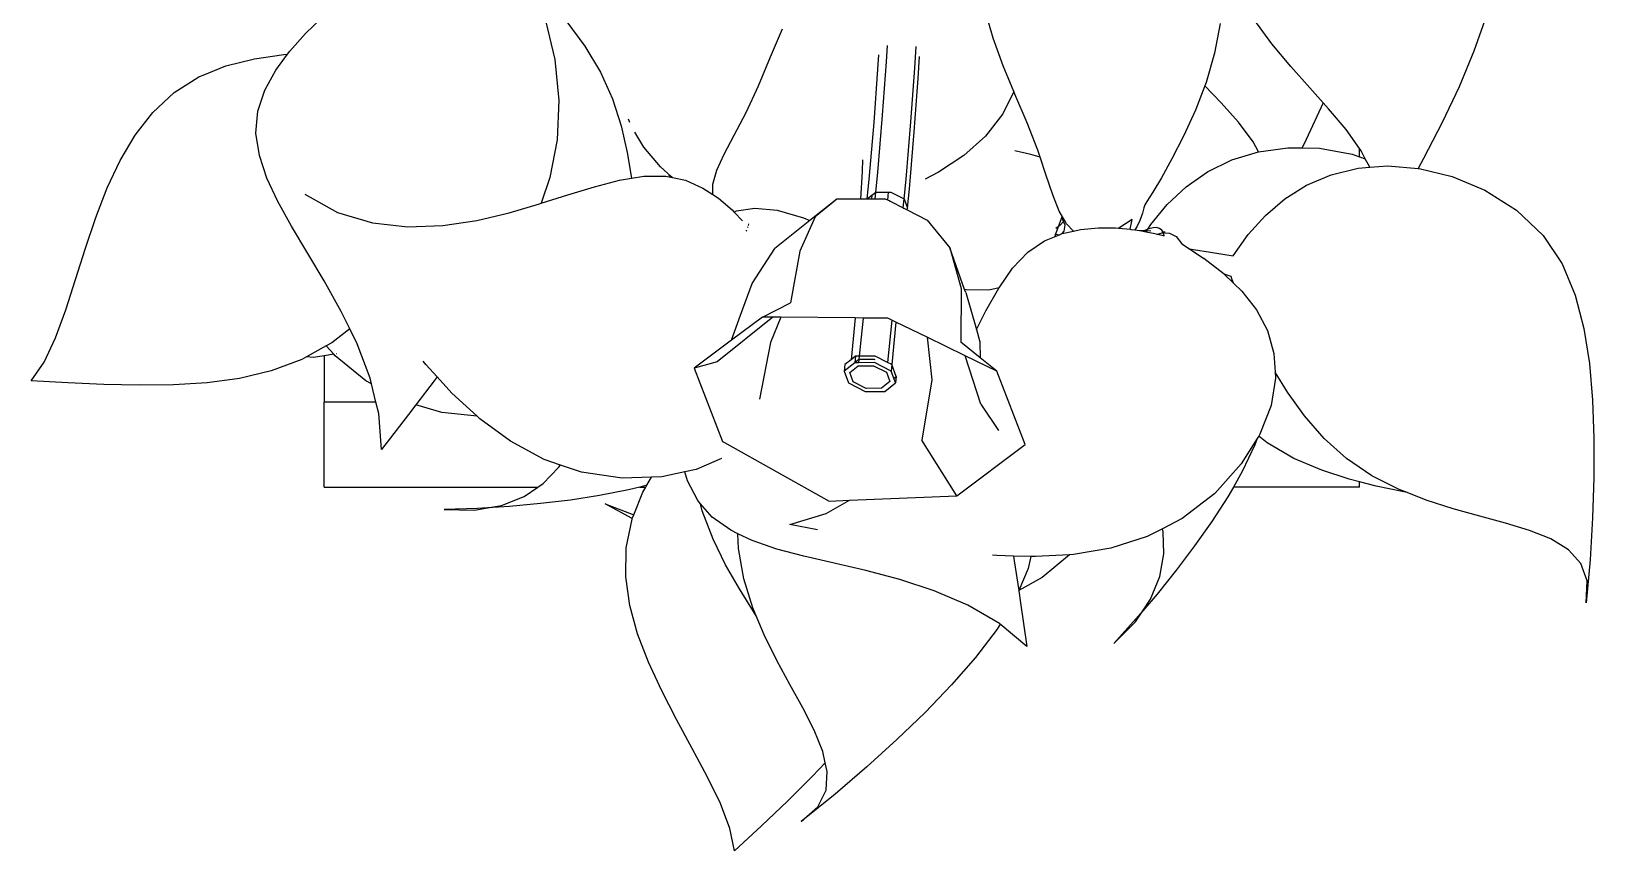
# Model space of a CAD drawing. Header units: metres. Extents: x 54.3 to 102.1, y 17 to 45.8.
# Drawn here: x 58.3767 to 58.8687, y 25.7948 to 26.0528 of the extents above; entities that cross this region are included whole.
import ezdxf

# ---------------------------------------------------------------- set-up
doc = ezdxf.new("R2010")
doc.units = ezdxf.units.M

msp = doc.modelspace()

# ---------------------------------------------------------------- linework, layer by layer
for p, q in [((58.46312, 26.05213), (58.46828, 26.05715)), ((58.53877, 26.05584), (58.54157, 26.04392)), ((58.54534, 26.05578), (58.55106, 26.0481)), ((58.67956, 26.05064), (58.67709, 26.05941)), ((58.75105, 26.05524), (58.74933, 26.04593)), ((58.76735, 26.04891), (58.76163, 26.0566)), ((58.83489, 26.05782), (58.83099, 26.04658)), ((58.45818, 26.04658), (58.46312, 26.05213)), ((58.60951, 26.04477), (58.61328, 26.05356)), ((58.68274, 26.04191), (58.67956, 26.05064)), ((58.44701, 26.0442), (58.45625, 26.04551)), ((58.45378, 26.04061), (58.45744, 26.04558)), ((58.45625, 26.04551), (58.45744, 26.04558)), ((58.45744, 26.04558), (58.45818, 26.04658)), ((58.55106, 26.0481), (58.55599, 26.03992)), ((58.64334, 26.04093), (58.64362, 26.04546)), ((58.64602, 26.04325), (58.64633, 26.04834)), ((58.65496, 26.04119), (58.65538, 26.04806)), ((58.74933, 26.04593), (58.74662, 26.03674)), ((58.77328, 26.04179), (58.76735, 26.04891)), ((58.83099, 26.04658), (58.8263, 26.03537)), ((58.43083, 26.03904), (58.43798, 26.04194)), ((58.43798, 26.04194), (58.44701, 26.0442)), ((58.45029, 26.03431), (58.45378, 26.04061)), ((58.54157, 26.04392), (58.54289, 26.03108)), ((58.60572, 26.03569), (58.60951, 26.04477)), ((58.6421, 26.02412), (58.64334, 26.04093)), ((58.64478, 26.02637), (58.64602, 26.04325)), ((58.65372, 26.0243), (58.65496, 26.04119)), ((58.65598, 26.03801), (58.6564, 26.04484)), ((58.68612, 26.03386), (58.68274, 26.04191)), ((58.77929, 26.03504), (58.77328, 26.04179)), ((58.42171, 26.03352), (58.42947, 26.03849)), ((58.42947, 26.03849), (58.42966, 26.03856)), ((58.42966, 26.03856), (58.43083, 26.03904)), ((58.55599, 26.03992), (58.55973, 26.03154)), ((58.60181, 26.02725), (58.60572, 26.03569)), ((58.65474, 26.02119), (58.65598, 26.03801)), ((58.7462, 26.03565), (58.74326, 26.02796)), ((58.74662, 26.03674), (58.7462, 26.03565)), ((58.75138, 26.0303), (58.7462, 26.03565)), ((58.78355, 26.03029), (58.77929, 26.03504)), ((58.8263, 26.03537), (58.82097, 26.02411)), ((58.41503, 26.02725), (58.42171, 26.03352)), ((58.44806, 26.02771), (58.45029, 26.03431)), ((58.54289, 26.03108), (58.5423, 26.01866)), ((58.55973, 26.03154), (58.56248, 26.02306)), ((58.68612, 26.03386), (58.68267, 26.02682)), ((58.68644, 26.03308), (58.68612, 26.03386)), ((58.69034, 26.02405), (58.68644, 26.03308)), ((58.75682, 26.02422), (58.75138, 26.0303)), ((58.78355, 26.03029), (58.7782, 26.01876)), ((58.78519, 26.02845), (58.78355, 26.03029)), ((58.40944, 26.02013), (58.41503, 26.02725)), ((58.44748, 26.02078), (58.44806, 26.02771)), ((58.56516, 26.02413), (58.56478, 26.02519)), ((58.59809, 26.02015), (58.60181, 26.02725)), ((58.64325, 26.00831), (58.64478, 26.02637)), ((58.68267, 26.02682), (58.67721, 26.01978)), ((58.74326, 26.02796), (58.73958, 26.01985)), ((58.7907, 26.02187), (58.78519, 26.02845)), ((58.44856, 26.01369), (58.44748, 26.02078)), ((58.56248, 26.02306), (58.56441, 26.01466)), ((58.56958, 26.01637), (58.56679, 26.0211)), ((58.64058, 26.00616), (58.6421, 26.02412)), ((58.65219, 26.00625), (58.65372, 26.0243)), ((58.65343, 26.00575), (58.65474, 26.02119)), ((58.69369, 26.01538), (58.69034, 26.02405)), ((58.76146, 26.01805), (58.75682, 26.02422)), ((58.79496, 26.01587), (58.7907, 26.02187)), ((58.82097, 26.02411), (58.81512, 26.01274)), ((58.40471, 26.01219), (58.40944, 26.02013)), ((58.5423, 26.01866), (58.54001, 26.00678)), ((58.57486, 26.01012), (58.56958, 26.01637)), ((58.59493, 26.01415), (58.59809, 26.02015)), ((58.67721, 26.01978), (58.67033, 26.01368)), ((58.69442, 26.0132), (58.69369, 26.01538)), ((58.73958, 26.01985), (58.73591, 26.01268)), ((58.76315, 26.0149), (58.76146, 26.01805)), ((58.76315, 26.0149), (58.7724, 26.01617)), ((58.7724, 26.01617), (58.77687, 26.01609)), ((58.7782, 26.01876), (58.77687, 26.01609)), ((58.77687, 26.01609), (58.7823, 26.01599)), ((58.7823, 26.01599), (58.7926, 26.01417)), ((58.79496, 26.01334), (58.79496, 26.01587)), ((58.79548, 26.01514), (58.79496, 26.01587)), ((58.40066, 26.00352), (58.40471, 26.01219)), ((58.45091, 26.00655), (58.44856, 26.01369)), ((58.56441, 26.01466), (58.56569, 26.00656)), ((58.59263, 26.00906), (58.59493, 26.01415)), ((58.63845, 26.01236), (58.63837, 26.00877)), ((58.67033, 26.01368), (58.66243, 26.00845)), ((58.69141, 26.01405), (58.68645, 26.01523)), ((58.69442, 26.0132), (58.69141, 26.01405)), ((58.69622, 26.00777), (58.69442, 26.0132)), ((58.73591, 26.01268), (58.73256, 26.0067)), ((58.74711, 26.00861), (58.7547, 26.01232)), ((58.7547, 26.01232), (58.76315, 26.0149)), ((58.7926, 26.01417), (58.79496, 26.01334)), ((58.79496, 26.01334), (58.79676, 26.01271)), ((58.79676, 26.01271), (58.79548, 26.01514)), ((58.79819, 26.01), (58.79676, 26.01271)), ((58.79819, 26.01), (58.80382, 26.01043)), ((58.80382, 26.01043), (58.81341, 26.00964)), ((58.81512, 26.01274), (58.81341, 26.00964)), ((58.45435, 25.99919), (58.45091, 26.00655)), ((58.54001, 26.00678), (58.53732, 25.99867)), ((58.55407, 26.00388), (58.562, 26.00591)), ((58.562, 26.00591), (58.56569, 26.00656)), ((58.56569, 26.00656), (58.56958, 26.00718)), ((58.56569, 26.00656), (58.56569, 26.00653)), ((58.56958, 26.00718), (58.57656, 26.00723)), ((58.57819, 26.00712), (58.57486, 26.01012)), ((58.57656, 26.00723), (58.57859, 26.00679)), ((58.57735, 26.00757), (58.57819, 26.00712)), ((58.57819, 26.00712), (58.57828, 26.00706)), ((58.57859, 26.00679), (58.57828, 26.00706)), ((58.57859, 26.00679), (58.58273, 26.0059)), ((58.58273, 26.0059), (58.58823, 26.00348)), ((58.59138, 26.00473), (58.59263, 26.00906)), ((58.63837, 26.00877), (58.63786, 25.99995)), ((58.63996, 26.00003), (58.64058, 26.00616)), ((58.64262, 26.00213), (58.64325, 26.00831)), ((58.65156, 26.00006), (58.65219, 26.00625)), ((58.65322, 26.00323), (58.65343, 26.00575)), ((58.66243, 26.00845), (58.65823, 26.00625)), ((58.69834, 26.00133), (58.69622, 26.00777)), ((58.73256, 26.0067), (58.72984, 26.00215)), ((58.74037, 26.0039), (58.74711, 26.00861)), ((58.77831, 26.0044), (58.78601, 26.00766)), ((58.78601, 26.00766), (58.79453, 26.00972)), ((58.79453, 26.00972), (58.79819, 26.01)), ((58.81341, 26.00964), (58.81375, 26.00961)), ((58.81375, 26.00961), (58.82408, 26.00712)), ((58.82408, 26.00712), (58.83446, 26.0028)), ((58.39708, 25.99423), (58.40066, 26.00352)), ((58.46283, 26.00156), (58.4732, 25.99579)), ((58.53732, 25.99867), (58.54568, 26.00132)), ((58.54568, 26.00132), (58.55407, 26.00388)), ((58.58823, 26.00348), (58.5913, 26.00148)), ((58.5913, 26.00148), (58.59138, 26.00473)), ((58.5913, 26.00148), (58.59313, 26.00028)), ((58.63996, 26.00003), (58.64142, 26.00118)), ((58.64142, 26.00118), (58.64129, 25.99996)), ((58.64142, 26.00118), (58.64262, 26.00213)), ((58.64241, 25.99996), (58.64262, 26.00213)), ((58.64262, 26.00213), (58.64743, 26.00214)), ((58.64639, 25.99962), (58.64664, 26.00214)), ((58.64743, 26.00214), (58.65156, 26.00006)), ((58.6526, 25.99711), (58.65322, 26.00323)), ((58.70039, 25.99614), (58.69834, 26.00133)), ((58.72984, 26.00215), (58.72801, 25.99923)), ((58.73444, 25.99832), (58.74037, 26.0039)), ((58.77144, 26.00008), (58.77831, 26.0044)), ((58.83446, 26.0028), (58.84443, 25.9965)), ((58.45867, 25.99143), (58.45435, 25.99919)), ((58.4732, 25.99579), (58.48415, 25.99247)), ((58.51702, 25.99328), (58.52717, 25.99569)), ((58.52717, 25.99569), (58.53673, 25.99848)), ((58.53673, 25.99848), (58.53732, 25.99867)), ((58.59313, 26.00028), (58.59744, 25.99658)), ((58.59744, 25.99658), (58.59807, 25.99592)), ((58.59807, 25.99592), (58.59877, 25.99626)), ((58.59807, 25.99592), (58.60069, 25.99317)), ((58.59877, 25.99626), (58.60454, 25.99714)), ((58.60454, 25.99714), (58.61155, 25.99648)), ((58.61155, 25.99648), (58.61984, 25.99412)), ((58.63038, 25.99993), (58.62189, 25.99325)), ((58.63038, 25.99993), (58.62355, 25.99444)), ((58.63786, 25.99995), (58.63038, 25.99993)), ((58.63995, 25.99996), (58.63786, 25.99995)), ((58.63995, 25.99996), (58.63996, 26.00003)), ((58.63999, 25.99996), (58.63995, 25.99996)), ((58.63999, 25.99996), (58.63996, 26.00003)), ((58.64129, 25.99996), (58.63999, 25.99996)), ((58.64241, 25.99996), (58.64129, 25.99996)), ((58.6457, 25.99997), (58.64241, 25.99996)), ((58.64715, 25.99933), (58.6457, 25.99997)), ((58.64697, 25.99933), (58.64715, 25.99933)), ((58.64715, 25.99933), (58.65128, 25.99725)), ((58.65128, 25.99725), (58.65127, 25.99717)), ((58.65127, 25.99717), (58.65132, 25.99715)), ((58.65128, 25.99725), (58.65156, 26.00006)), ((58.65128, 25.99725), (58.65255, 25.9966)), ((58.65156, 26.00006), (58.6526, 25.99711)), ((58.65255, 25.9966), (58.6526, 25.99711)), ((58.65255, 25.99653), (58.65255, 25.9966)), ((58.65255, 25.9966), (58.65887, 25.99335)), ((58.70202, 25.99331), (58.70039, 25.99614)), ((58.72707, 25.99724), (58.72659, 25.99558)), ((58.72734, 25.9982), (58.72707, 25.99724)), ((58.72801, 25.99923), (58.72734, 25.9982)), ((58.72926, 25.99199), (58.73444, 25.99832)), ((58.76533, 25.99484), (58.77144, 26.00008)), ((58.84443, 25.9965), (58.85273, 25.98856)), ((58.39381, 25.98454), (58.39708, 25.99423)), ((58.46897, 25.97422), (58.45867, 25.99143)), ((58.48415, 25.99247), (58.4953, 25.99124)), ((58.4953, 25.99124), (58.50634, 25.99165)), ((58.50634, 25.99165), (58.51702, 25.99328)), ((58.60226, 25.9913), (58.60246, 25.99106)), ((58.60267, 25.99168), (58.60243, 25.99173)), ((58.60278, 25.99198), (58.60257, 25.99208)), ((58.62185, 25.99322), (58.6109, 25.98448)), ((58.62355, 25.99444), (58.61868, 25.98356)), ((58.61984, 25.99412), (58.62185, 25.99322)), ((58.62189, 25.99325), (58.62185, 25.99322)), ((58.62185, 25.99322), (58.62195, 25.99318)), ((58.65887, 25.99335), (58.66601, 25.98463)), ((58.70011, 25.99128), (58.69926, 25.98897)), ((58.70011, 25.99128), (58.69937, 25.99074)), ((58.70121, 25.9943), (58.70011, 25.99128)), ((58.70071, 25.99173), (58.70011, 25.99128)), ((58.70179, 25.9929), (58.70071, 25.99173)), ((58.70179, 25.9929), (58.70121, 25.9943)), ((58.70202, 25.99331), (58.70179, 25.9929)), ((58.70223, 25.99179), (58.70179, 25.9929)), ((58.70195, 25.98985), (58.70223, 25.99179)), ((58.70265, 25.99223), (58.70202, 25.99331)), ((58.70494, 25.98992), (58.70265, 25.99223)), ((58.70707, 25.9904), (58.71272, 25.99093)), ((58.71272, 25.99093), (58.7181, 25.99089)), ((58.7181, 25.99089), (58.71911, 25.9908)), ((58.71918, 25.99083), (58.71911, 25.9908)), ((58.72341, 25.99358), (58.71918, 25.99083)), ((58.71918, 25.99083), (58.72271, 25.99048)), ((58.72271, 25.99048), (58.72341, 25.99358)), ((58.72483, 25.99123), (58.72423, 25.99026)), ((58.72576, 25.99325), (58.72483, 25.99123)), ((58.72659, 25.99558), (58.72576, 25.99325)), ((58.72829, 25.99049), (58.72926, 25.99199)), ((58.72994, 25.99097), (58.72859, 25.99062)), ((58.73108, 25.99102), (58.72994, 25.99097)), ((58.73201, 25.99077), (58.73108, 25.99102)), ((58.73273, 25.99025), (58.73201, 25.99077)), ((58.75993, 25.9888), (58.76533, 25.99484)), ((58.60182, 25.99016), (58.60186, 25.99013)), ((58.60186, 25.99013), (58.60208, 25.98994)), ((58.69056, 25.98331), (58.6958, 25.98682)), ((58.6958, 25.98682), (58.69892, 25.9881)), ((58.69892, 25.9881), (58.70044, 25.98872)), ((58.699, 25.98825), (58.69892, 25.9881)), ((58.69926, 25.98897), (58.699, 25.98825)), ((58.69911, 25.989), (58.69926, 25.98897)), ((58.69926, 25.98897), (58.70044, 25.98872)), ((58.70044, 25.98872), (58.70138, 25.98911)), ((58.70138, 25.98911), (58.70494, 25.98992)), ((58.70138, 25.98911), (58.70195, 25.98985)), ((58.70494, 25.98992), (58.70707, 25.9904)), ((58.72271, 25.99048), (58.723, 25.99045)), ((58.723, 25.99045), (58.72423, 25.99026)), ((58.72423, 25.99026), (58.72563, 25.99005)), ((58.72563, 25.99005), (58.72687, 25.99015)), ((58.72563, 25.99005), (58.72684, 25.98986)), ((58.72705, 25.98998), (58.72684, 25.98986)), ((58.72684, 25.98986), (58.72721, 25.98981)), ((58.72687, 25.99015), (58.72738, 25.99012)), ((58.72738, 25.99012), (58.72705, 25.98998)), ((58.72721, 25.98981), (58.72777, 25.98969)), ((58.72829, 25.99049), (58.72738, 25.99012)), ((58.72738, 25.99012), (58.72801, 25.99008)), ((58.72777, 25.98969), (58.72801, 25.99008)), ((58.72777, 25.98969), (58.73051, 25.98913)), ((58.72801, 25.99008), (58.72829, 25.99049)), ((58.72801, 25.99008), (58.7292, 25.99)), ((58.72859, 25.99062), (58.72829, 25.99049)), ((58.73051, 25.98913), (58.73131, 25.98894)), ((58.73114, 25.98889), (58.73131, 25.98894)), ((58.73131, 25.98894), (58.73278, 25.98934)), ((58.73131, 25.98894), (58.73268, 25.9886)), ((58.73268, 25.9886), (58.73347, 25.9884)), ((58.73271, 25.98977), (58.73303, 25.98975)), ((58.73303, 25.98975), (58.73273, 25.99025)), ((58.73278, 25.98934), (58.73324, 25.98933)), ((58.73321, 25.98945), (58.73303, 25.98975)), ((58.73303, 25.98975), (58.73334, 25.98973)), ((58.73324, 25.98933), (58.73321, 25.98945)), ((58.73347, 25.9884), (58.73324, 25.98933)), ((58.73324, 25.98933), (58.73342, 25.98932)), ((58.73334, 25.98973), (58.73376, 25.98964)), ((58.73367, 25.98932), (58.73509, 25.98928)), ((58.73509, 25.98928), (58.73726, 25.98826)), ((58.73726, 25.98826), (58.73899, 25.9859)), ((58.73899, 25.9859), (58.7414, 25.98431)), ((58.75515, 25.98208), (58.75993, 25.9888)), ((58.85273, 25.98856), (58.85871, 25.97955)), ((58.39071, 25.97472), (58.39381, 25.98454)), ((58.60373, 25.97343), (58.6109, 25.98448)), ((58.61868, 25.98356), (58.61579, 25.9673)), ((58.66601, 25.98463), (58.66953, 25.97181)), ((58.67062, 25.97155), (58.66601, 25.98463)), ((58.68574, 25.97825), (58.69056, 25.98331)), ((58.7414, 25.98431), (58.74265, 25.98414)), ((58.7414, 25.98431), (58.74597, 25.9813)), ((58.74265, 25.98414), (58.74805, 25.98332)), ((58.75232, 25.97635), (58.74597, 25.9813)), ((58.74805, 25.98332), (58.75515, 25.98208)), ((58.68144, 25.972), (58.68574, 25.97825)), ((58.75452, 25.97562), (58.75232, 25.97635)), ((58.75232, 25.97635), (58.75525, 25.97351)), ((58.85871, 25.97955), (58.86285, 25.96973)), ((58.38762, 25.96515), (58.39071, 25.97472)), ((58.47432, 25.96463), (58.46897, 25.97422)), ((58.60008, 25.96341), (58.60373, 25.97343)), ((58.66953, 25.97181), (58.66943, 25.95491)), ((58.67121, 25.97144), (58.67062, 25.97155)), ((58.67096, 25.97061), (58.67062, 25.97155)), ((58.6782, 25.97133), (58.67121, 25.97144)), ((58.67734, 25.96481), (58.68139, 25.97192)), ((58.68144, 25.972), (58.6782, 25.97133)), ((58.68139, 25.97192), (58.68144, 25.972)), ((58.75489, 25.97452), (58.75452, 25.97562)), ((58.75525, 25.97351), (58.75489, 25.97452)), ((58.75525, 25.97351), (58.75787, 25.97097)), ((58.60701, 25.96284), (58.61579, 25.9673)), ((58.67096, 25.97061), (58.67433, 25.95891)), ((58.75787, 25.97097), (58.76247, 25.96507)), ((58.86285, 25.96973), (58.8656, 25.95924)), ((58.38439, 25.95628), (58.38762, 25.96515)), ((58.47701, 25.95909), (58.47432, 25.96463)), ((58.61021, 25.96281), (58.59273, 25.94873)), ((58.59721, 25.95553), (58.60008, 25.96341)), ((58.60701, 25.96284), (58.59721, 25.95553)), ((58.61021, 25.96281), (58.60701, 25.96284)), ((58.61271, 25.96278), (58.60947, 25.95486)), ((58.61271, 25.96278), (58.61021, 25.96281)), ((58.63619, 25.96255), (58.61271, 25.96278)), ((58.63619, 25.96255), (58.63486, 25.94938)), ((58.63863, 25.96253), (58.63619, 25.96255)), ((58.63863, 25.96253), (58.63742, 25.95051)), ((58.64648, 25.96245), (58.63863, 25.96253)), ((58.64771, 25.96185), (58.64637, 25.94855)), ((58.64771, 25.96185), (58.64648, 25.96245)), ((58.64899, 25.96123), (58.64765, 25.94791)), ((58.64899, 25.96123), (58.64771, 25.96185)), ((58.65879, 25.95647), (58.64899, 25.96123)), ((58.67433, 25.95891), (58.67734, 25.96481)), ((58.76247, 25.96507), (58.76593, 25.95857)), ((58.47701, 25.95909), (58.47135, 25.95469)), ((58.4793, 25.95439), (58.47701, 25.95909)), ((58.65879, 25.95647), (58.66031, 25.94311)), ((58.67081, 25.95063), (58.65879, 25.95647)), ((58.67433, 25.95891), (58.67545, 25.95503)), ((58.76593, 25.95857), (58.76801, 25.9514)), ((58.8656, 25.95924), (58.86732, 25.94819)), ((58.38083, 25.94863), (58.38439, 25.95628)), ((58.46961, 25.95373), (58.46339, 25.95027)), ((58.47135, 25.95469), (58.46961, 25.95373)), ((58.47198, 25.95111), (58.46961, 25.95373)), ((58.48342, 25.94361), (58.4793, 25.95439)), ((58.59721, 25.95553), (58.58545, 25.94676)), ((58.60947, 25.95486), (58.60607, 25.93702)), ((58.67551, 25.95001), (58.66943, 25.95491)), ((58.67545, 25.95503), (58.67551, 25.95001)), ((58.76801, 25.9514), (58.76837, 25.94548)), ((58.37673, 25.94277), (58.38083, 25.94863)), ((58.46198, 25.94949), (58.45232, 25.94587)), ((58.46339, 25.95027), (58.46198, 25.94949)), ((58.46561, 25.95013), (58.46339, 25.95027)), ((58.469, 25.95065), (58.46561, 25.95013)), ((58.47198, 25.95111), (58.469, 25.95065)), ((58.469, 25.95065), (58.469, 25.93605)), ((58.47245, 25.95058), (58.47198, 25.95111)), ((58.48209, 25.94275), (58.47245, 25.95058)), ((58.47294, 25.95125), (58.47282, 25.95123)), ((58.501, 25.94787), (58.50016, 25.9489)), ((58.50453, 25.94402), (58.501, 25.94787)), ((58.59273, 25.94873), (58.58545, 25.94676)), ((58.58545, 25.94676), (58.59442, 25.92362)), ((58.63608, 25.94847), (58.63272, 25.94582)), ((58.63293, 25.94786), (58.63272, 25.94582)), ((58.63486, 25.94938), (58.63293, 25.94786)), ((58.63446, 25.94542), (58.63712, 25.94751)), ((58.63629, 25.95051), (58.63486, 25.94938)), ((58.63609, 25.94858), (58.63608, 25.94847)), ((58.63722, 25.94847), (58.63608, 25.94847)), ((58.63629, 25.95051), (58.63609, 25.94858)), ((58.63609, 25.94858), (58.63733, 25.94956)), ((58.63742, 25.95051), (58.63629, 25.95051)), ((58.63712, 25.94751), (58.64193, 25.94753)), ((58.63733, 25.94956), (58.63722, 25.94847)), ((58.64223, 25.94848), (58.63722, 25.94847)), ((58.63742, 25.95051), (58.63733, 25.94956)), ((58.63733, 25.94956), (58.64213, 25.94957)), ((58.64244, 25.95052), (58.63742, 25.95051)), ((58.64193, 25.94753), (58.64606, 25.94545)), ((58.64213, 25.94957), (58.64233, 25.94947)), ((58.64753, 25.94582), (58.64223, 25.94848)), ((58.64637, 25.94855), (58.64244, 25.95052)), ((58.64765, 25.94791), (58.64637, 25.94855)), ((58.64773, 25.94786), (58.64753, 25.94582)), ((58.64773, 25.94786), (58.64765, 25.94791)), ((58.64905, 25.94414), (58.64773, 25.94786)), ((58.6757, 25.93545), (58.67081, 25.95063)), ((58.68074, 25.94581), (58.67081, 25.95063)), ((58.68074, 25.94581), (58.67551, 25.95001)), ((58.86732, 25.94819), (58.86829, 25.93666)), ((58.38827, 25.94209), (58.37673, 25.94277)), ((58.39959, 25.94161), (58.38827, 25.94209)), ((58.41068, 25.94138), (58.39959, 25.94161)), ((58.43208, 25.94215), (58.42151, 25.94151)), ((58.44235, 25.94351), (58.43208, 25.94215)), ((58.45232, 25.94587), (58.44235, 25.94351)), ((58.48386, 25.9418), (58.48209, 25.94275)), ((58.48386, 25.9418), (58.48342, 25.94361)), ((58.48528, 25.93605), (58.48386, 25.9418)), ((58.50362, 25.94279), (58.49787, 25.93525)), ((58.50453, 25.94402), (58.50362, 25.94279)), ((58.5092, 25.93892), (58.50453, 25.94402)), ((58.63272, 25.94582), (58.63403, 25.9421)), ((58.63403, 25.9421), (58.63933, 25.93943)), ((58.6355, 25.94247), (58.63446, 25.94542)), ((58.63963, 25.94039), (58.6355, 25.94247)), ((58.6471, 25.9425), (58.64444, 25.9404)), ((58.64548, 25.93945), (58.64884, 25.9421)), ((58.64606, 25.94545), (58.6471, 25.9425)), ((58.64832, 25.94357), (58.64753, 25.94582)), ((58.64832, 25.94357), (58.64905, 25.94414)), ((58.64884, 25.9421), (58.64832, 25.94357)), ((58.64905, 25.94414), (58.64884, 25.9421)), ((58.66031, 25.94311), (58.65714, 25.9241)), ((58.68971, 25.92267), (58.68074, 25.94581)), ((58.76848, 25.94355), (58.76709, 25.93503)), ((58.77224, 25.93917), (58.76837, 25.94548)), ((58.76837, 25.94548), (58.76848, 25.94355)), ((58.42151, 25.94151), (58.41068, 25.94138)), ((58.51709, 25.93164), (58.5092, 25.93892)), ((58.63933, 25.93943), (58.64548, 25.93945)), ((58.64444, 25.9404), (58.63963, 25.94039)), ((58.77762, 25.93169), (58.77224, 25.93917)), ((58.86829, 25.93666), (58.8687, 25.9247)), ((58.469, 25.90931), (58.469, 25.93605)), ((58.48528, 25.93605), (58.469, 25.93605)), ((58.48616, 25.93245), (58.48528, 25.93605)), ((58.48698, 25.92114), (58.48616, 25.93245)), ((58.49548, 25.93212), (58.48698, 25.92114)), ((58.49787, 25.93525), (58.49548, 25.93212)), ((58.50597, 25.93278), (58.49787, 25.93525)), ((58.51709, 25.93164), (58.50597, 25.93278)), ((58.6757, 25.93545), (58.68127, 25.92716)), ((58.76709, 25.93503), (58.76358, 25.92598)), ((58.51801, 25.93079), (58.51709, 25.93164)), ((58.52762, 25.92371), (58.51801, 25.93079)), ((58.78378, 25.92462), (58.77762, 25.93169)), ((58.53823, 25.91798), (58.52762, 25.92371)), ((58.59442, 25.92362), (58.59499, 25.9233)), ((58.59499, 25.9233), (58.62799, 25.90485)), ((58.66814, 25.90659), (58.65714, 25.9241)), ((58.66814, 25.90659), (58.68971, 25.92267)), ((58.76275, 25.92465), (58.75773, 25.91661)), ((58.76203, 25.92261), (58.75805, 25.91421)), ((58.76275, 25.92465), (58.76203, 25.92261)), ((58.7632, 25.92536), (58.76275, 25.92465)), ((58.76358, 25.92598), (58.7632, 25.92536)), ((58.76589, 25.92324), (58.7632, 25.92536)), ((58.7743, 25.91835), (58.76589, 25.92324)), ((58.79081, 25.91826), (58.78378, 25.92462)), ((58.8687, 25.9247), (58.86869, 25.91235)), ((58.54334, 25.91623), (58.53823, 25.91798)), ((58.59407, 25.91825), (58.58605, 25.91488)), ((58.78308, 25.9146), (58.7743, 25.91835)), ((58.79885, 25.91287), (58.79081, 25.91826)), ((58.53788, 25.91044), (58.54277, 25.91542)), ((58.54277, 25.91542), (58.54334, 25.91623)), ((58.54994, 25.91397), (58.54334, 25.91623)), ((58.56274, 25.91212), (58.54994, 25.91397)), ((58.57204, 25.91246), (58.56274, 25.91212)), ((58.57056, 25.90988), (58.57204, 25.91246)), ((58.57524, 25.91258), (58.57204, 25.91246)), ((58.58249, 25.91412), (58.57524, 25.91258)), ((58.58605, 25.91488), (58.58249, 25.91412)), ((58.58336, 25.91128), (58.58249, 25.91412)), ((58.75773, 25.91661), (58.74937, 25.9073)), ((58.75805, 25.91421), (58.75524, 25.90931)), ((58.79171, 25.91178), (58.78308, 25.9146)), ((58.80742, 25.90857), (58.79885, 25.91287)), ((58.86869, 25.91235), (58.8683, 25.8996)), ((58.469, 25.90931), (58.53622, 25.90931)), ((58.53191, 25.90638), (58.53622, 25.90931)), ((58.53622, 25.90931), (58.53788, 25.91044)), ((58.56478, 25.90842), (58.5557, 25.90665)), ((58.56832, 25.90931), (58.56478, 25.90842)), ((58.56644, 25.90057), (58.56932, 25.90774)), ((58.57056, 25.90988), (58.56832, 25.90931)), ((58.56832, 25.90931), (58.57023, 25.90931)), ((58.56932, 25.90774), (58.57023, 25.90931)), ((58.57023, 25.90931), (58.57056, 25.90988)), ((58.58657, 25.9051), (58.58336, 25.91128)), ((58.74937, 25.9073), (58.73915, 25.89937)), ((58.75524, 25.90931), (58.75345, 25.9062)), ((58.79496, 25.90931), (58.75524, 25.90931)), ((58.79496, 25.91095), (58.79171, 25.91178)), ((58.79496, 25.90931), (58.79496, 25.91095)), ((58.80016, 25.90963), (58.79496, 25.91095)), ((58.80837, 25.90789), (58.80016, 25.90963)), ((58.80998, 25.90756), (58.80742, 25.90857)), ((58.80998, 25.90756), (58.80837, 25.90789)), ((58.81598, 25.90519), (58.80998, 25.90756)), ((58.51725, 25.90254), (58.5067, 25.9022)), ((58.5067, 25.9022), (58.51634, 25.90204)), ((58.51634, 25.90204), (58.5204, 25.90274)), ((58.5204, 25.90274), (58.51725, 25.90254)), ((58.5204, 25.90274), (58.52475, 25.9035)), ((58.52733, 25.90319), (58.5204, 25.90274)), ((58.52475, 25.9035), (58.53191, 25.90638)), ((58.53703, 25.90409), (58.52733, 25.90319)), ((58.54647, 25.90523), (58.53703, 25.90409)), ((58.5557, 25.90665), (58.54647, 25.90523)), ((58.55747, 25.90401), (58.56644, 25.90057)), ((58.56597, 25.8994), (58.55747, 25.90401)), ((58.58746, 25.90407), (58.58657, 25.9051)), ((58.58801, 25.90187), (58.58746, 25.90407)), ((58.59115, 25.89987), (58.58746, 25.90407)), ((58.62699, 25.901), (58.63438, 25.90513)), ((58.62799, 25.90485), (58.63438, 25.90513)), ((58.63438, 25.90513), (58.66814, 25.90659)), ((58.75345, 25.9062), (58.74842, 25.89843)), ((58.82449, 25.90247), (58.81598, 25.90519)), ((58.83286, 25.90016), (58.82449, 25.90247)), ((58.56408, 25.89018), (58.5659, 25.89921)), ((58.5659, 25.89921), (58.56597, 25.8994)), ((58.56597, 25.8994), (58.56644, 25.90057)), ((58.59141, 25.89294), (58.58801, 25.90187)), ((58.597, 25.89572), (58.59115, 25.89987)), ((58.61563, 25.89756), (58.62699, 25.901)), ((58.62425, 25.89588), (58.61563, 25.89756)), ((58.73915, 25.89937), (58.73294, 25.8962)), ((58.74842, 25.89843), (58.74302, 25.89081)), ((58.83398, 25.89986), (58.83286, 25.90016)), ((58.84095, 25.89798), (58.83398, 25.89986)), ((58.8485, 25.89567), (58.84095, 25.89798)), ((58.8683, 25.8996), (58.86755, 25.88643)), ((58.59537, 25.88478), (58.59141, 25.89294)), ((58.59925, 25.89463), (58.597, 25.89572)), ((58.59941, 25.88992), (58.59925, 25.89463)), ((58.60376, 25.89245), (58.59925, 25.89463)), ((58.61144, 25.8898), (58.60376, 25.89245)), ((58.72813, 25.89374), (58.71663, 25.89009)), ((58.73294, 25.8962), (58.72813, 25.89374)), ((58.73312, 25.89523), (58.73294, 25.8962)), ((58.73331, 25.88825), (58.73312, 25.89523)), ((58.85521, 25.89296), (58.8485, 25.89567)), ((58.86073, 25.88958), (58.85521, 25.89296)), ((58.56394, 25.88102), (58.56408, 25.89018)), ((58.60112, 25.8804), (58.59941, 25.88992)), ((58.62002, 25.88753), (58.61144, 25.8898)), ((58.63956, 25.88299), (58.62002, 25.88753)), ((58.68077, 25.88771), (58.67944, 25.88783)), ((58.68599, 25.88758), (58.68077, 25.88771)), ((58.68599, 25.88758), (58.68624, 25.88607)), ((58.6915, 25.88744), (58.68599, 25.88758)), ((58.6915, 25.88744), (58.69067, 25.88367)), ((58.6929, 25.8874), (58.6915, 25.88744)), ((58.70362, 25.88802), (58.6929, 25.8874)), ((58.70362, 25.88802), (58.69508, 25.88081)), ((58.70487, 25.88809), (58.70362, 25.88802)), ((58.71663, 25.89009), (58.70487, 25.88809)), ((58.73209, 25.88113), (58.73331, 25.88825)), ((58.74302, 25.89081), (58.73729, 25.88323)), ((58.86468, 25.88526), (58.86073, 25.88958)), ((58.5997, 25.87721), (58.59537, 25.88478)), ((58.65018, 25.88017), (58.63956, 25.88299)), ((58.68624, 25.88607), (58.6877, 25.87672)), ((58.69067, 25.88367), (58.6877, 25.87672)), ((58.73729, 25.88323), (58.7312, 25.87562)), ((58.86665, 25.87976), (58.86468, 25.88526)), ((58.86755, 25.88643), (58.86636, 25.87281)), ((58.56518, 25.87205), (58.56394, 25.88102)), ((58.60398, 25.87125), (58.60112, 25.8804)), ((58.661, 25.87664), (58.65018, 25.88017)), ((58.69508, 25.88081), (58.6877, 25.87672)), ((58.72919, 25.87398), (58.73209, 25.88113)), ((58.86636, 25.87281), (58.86665, 25.87976)), ((58.60415, 25.8701), (58.5997, 25.87721)), ((58.67162, 25.87211), (58.661, 25.87664)), ((58.6877, 25.87672), (58.68768, 25.87665)), ((58.68768, 25.87665), (58.68826, 25.87281)), ((58.68826, 25.87281), (58.69025, 25.85907)), ((58.7312, 25.87562), (58.7267, 25.87032)), ((58.7267, 25.87032), (58.72919, 25.87398)), ((58.56761, 25.86314), (58.56518, 25.87205)), ((58.60503, 25.86872), (58.60398, 25.87125)), ((58.60503, 25.86872), (58.60415, 25.8701)), ((58.60749, 25.86275), (58.60503, 25.86872)), ((58.68156, 25.86633), (58.67162, 25.87211)), ((58.72466, 25.86792), (58.71758, 25.8601)), ((58.72439, 25.86692), (58.7267, 25.87032)), ((58.7267, 25.87032), (58.72466, 25.86792)), ((58.57103, 25.85419), (58.56761, 25.86314)), ((58.68084, 25.8646), (58.67409, 25.85568)), ((58.68178, 25.86614), (58.68084, 25.8646)), ((58.68178, 25.86614), (58.68156, 25.86633)), ((58.69025, 25.85907), (58.68178, 25.86614)), ((58.71758, 25.8601), (58.72439, 25.86692)), ((58.61145, 25.85474), (58.60749, 25.86275)), ((58.57523, 25.84517), (58.57103, 25.85419)), ((58.6156, 25.8471), (58.61145, 25.85474)), ((58.67409, 25.85568), (58.66647, 25.84698)), ((58.57993, 25.83608), (58.57523, 25.84517)), ((58.61965, 25.83977), (58.6156, 25.8471)), ((58.66647, 25.84698), (58.65816, 25.83837)), ((58.62323, 25.83274), (58.61965, 25.83977)), ((58.65816, 25.83837), (58.64926, 25.8298)), ((58.58484, 25.82703), (58.57993, 25.83608)), ((58.62595, 25.82603), (58.62323, 25.83274)), ((58.64926, 25.8298), (58.63982, 25.82122)), ((58.58958, 25.81816), (58.58484, 25.82703)), ((58.62673, 25.82252), (58.62595, 25.82603)), ((58.62673, 25.82252), (58.62269, 25.81824)), ((58.62735, 25.8197), (58.62673, 25.82252)), ((58.62698, 25.81387), (58.62735, 25.8197)), ((58.63982, 25.82122), (58.62983, 25.81262)), ((58.59371, 25.80967), (58.58958, 25.81816)), ((58.62269, 25.81824), (58.61482, 25.81043)), ((58.6244, 25.80862), (58.62698, 25.81387)), ((58.59674, 25.80181), (58.59371, 25.80967)), ((58.61482, 25.81043), (58.60662, 25.80262)), ((58.62983, 25.81262), (58.6192, 25.80401)), ((58.6192, 25.80401), (58.6244, 25.80862)), ((58.59812, 25.79479), (58.59674, 25.80181)), ((58.60662, 25.80262), (58.59812, 25.79479))]:
    msp.add_line(p, q)

doc.saveas('drawing.dxf')
